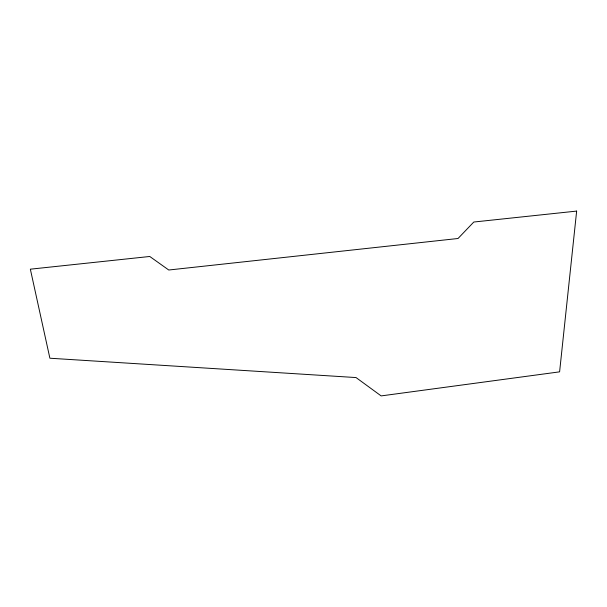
<?xml version="1.0" encoding="UTF-8"?>
<svg xmlns="http://www.w3.org/2000/svg" width="607" height="607" viewBox="0 0 607 607"><rect width="100%" height="100%" fill="white"/><g stroke="black" fill="none" stroke-linecap="round" stroke-linejoin="round"><path stroke-width="0.91" d="M576.65 211.092L559.601 371.848L381.143 395.908L356.036 377.562L49.888 358.221L30.35 269.182L149.762 256.48L168.761 270.009L458.027 238.498L473.801 222.025L576.65 211.092"/></g></svg>
